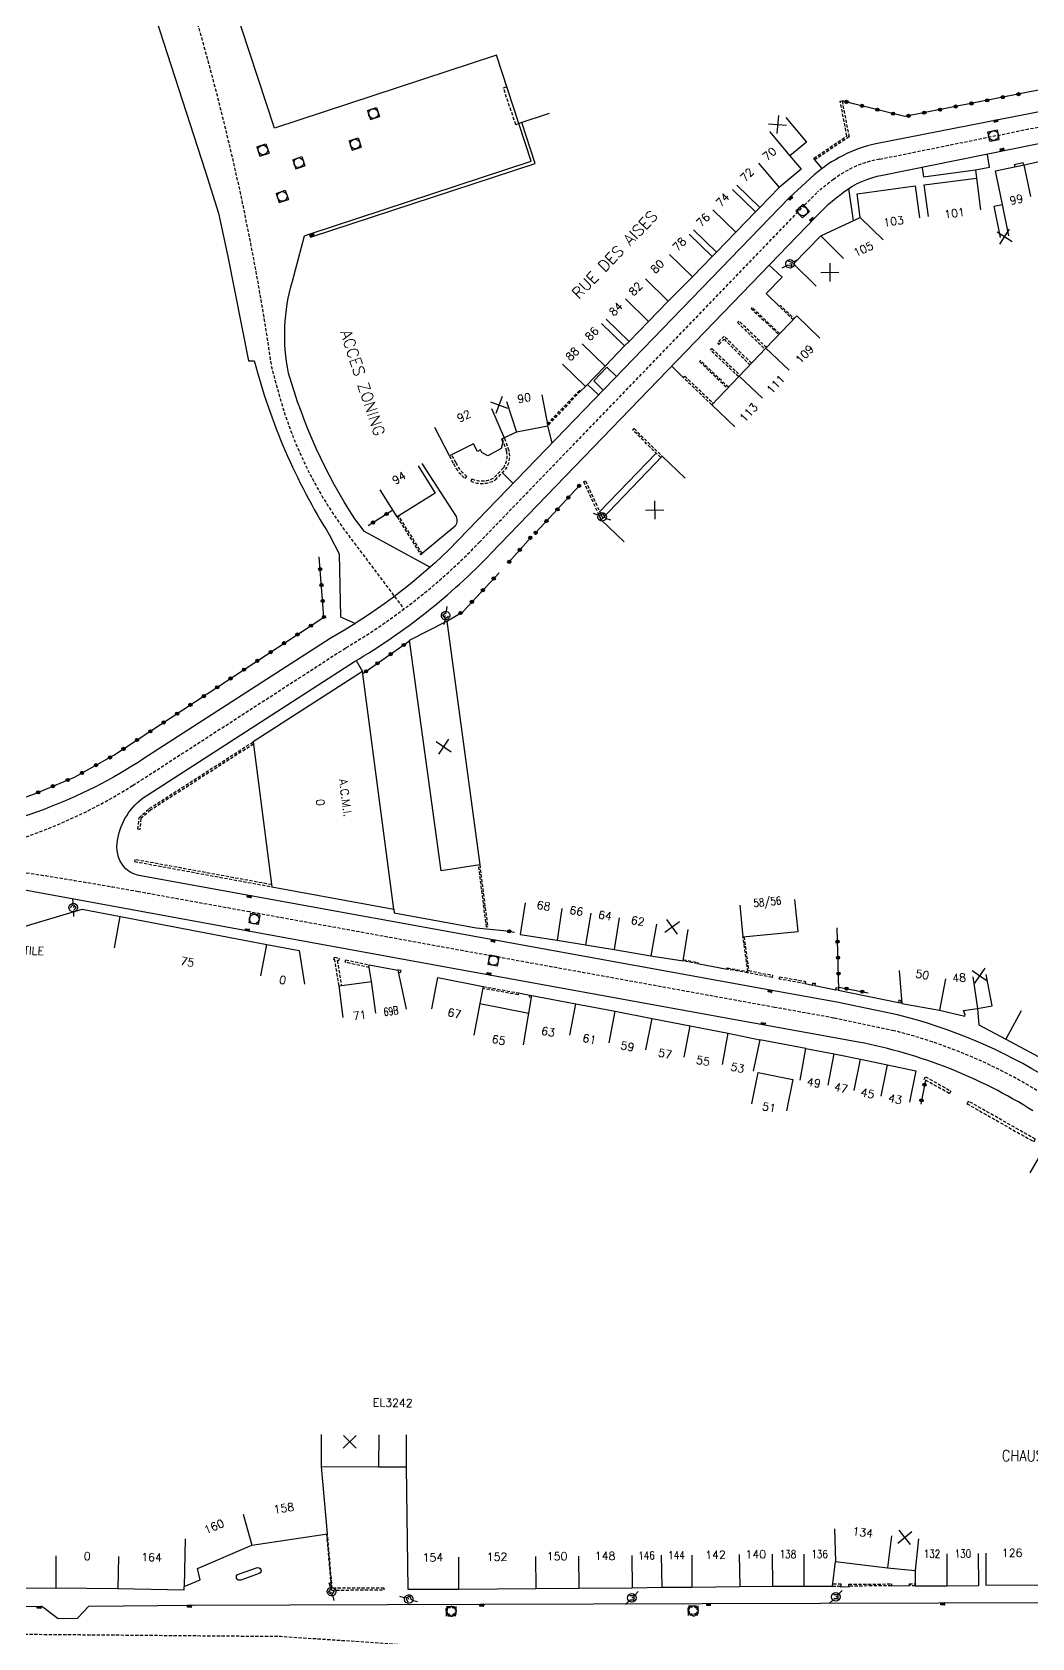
# Model space of a CAD drawing. Header units: millimetres. Extents: x 156998 to 158000, y 123000 to 124000.
# Drawn here: x 157192.7 to 157348.8, y 123499.3 to 123750.1 of the extents above; entities that cross this region are included whole.
import ezdxf
from ezdxf.enums import TextEntityAlignment as Align

# ---------------------------------------------------------------- set-up
doc = ezdxf.new("R2010")
doc.units = ezdxf.units.MM
doc.linetypes.add('DASHED', pattern=[0.75, 0.5, -0.25])
doc.layers.get('0').update_dxf_attribs({"linetype": 'CONTINUOUS'})
for name, color, linetype in [('W0001', 6, 'DASHED'), ('W0008', 7, 'CONTINUOUS'), ('W0100', 7, 'CONTINUOUS'), ('W0112', 1, 'DASHED'), ('W0300', 7, 'CONTINUOUS'), ('W0322', 7, 'CONTINUOUS'), ('W0334', 7, 'CONTINUOUS'), ('W0400', 7, 'CONTINUOUS'), ('W0420', 7, 'CONTINUOUS'), ('W0471', 7, 'CONTINUOUS'), ('W0984', 7, 'CONTINUOUS'), ('W0989', 7, 'CONTINUOUS'), ('W0991', 7, 'CONTINUOUS'), ('W1102', 7, 'CONTINUOUS')]:
    doc.layers.add(name, color=color, linetype=linetype)
doc.styles.get("Standard").update_dxf_attribs({"font": 'romans.shx', "width": 0.85})

# ---------------------------------------------------------------- blocks, each defined once
blk = doc.blocks.new('T400')
for p, q in [((-0.15, 0.3), (0.15, 0.3)), ((-0.15, -0.25), (-0.15, 0.3)), ((-0.15, 0.15), (0.15, 0.15)), ((-0.15, 0), (0.15, 0)), ((0.15, 0.3), (0.15, -0.25)), ((-0.15, -0.15), (0.15, -0.15)), ((-0.15, -0.25), (-0.15, -0.3)), ((-0.15, -0.3), (0.15, -0.3)), ((0.15, -0.3), (0.15, -0.25))]:
    blk.add_line(p, q)
blk = doc.blocks.new('T420')
for p, q in [((0.75, 0.75), (-0.75, 0.75)), ((-0.75, 0.75), (-0.75, -0.75)), ((0.75, 0.75), (0.75, -0.75)), ((0.75, -0.75), (-0.75, -0.75))]:
    blk.add_line(p, q)
blk.add_ellipse((0, 0), major_axis=(-0.53, 0.53), ratio=1, start_param=3.926991, end_param=10.210176)
blk = doc.blocks.new('t991o')
at = {"color": 0, "linetype": 'Continuous'}
for p, q in [((-1, 1), (1, -1)), ((-1, -1), (1, 1))]:
    blk.add_line(p, q, dxfattribs=at)
blk = doc.blocks.new('t322o')
at = {"color": 0, "linetype": 'Continuous'}
for radius in [0.25, 0.15]:
    blk.add_circle((0, 0), radius, dxfattribs=at)
blk = doc.blocks.new('T471')
for p, q in [((-0.333334, 0.333334), (-0.333334, -0.333334)), ((-0.333334, 0.333334), (0.333334, 0.333334)), ((-0.333334, 0), (0, 0)), ((0.500001, 0.500001), (1.000002, 1.000002)), ((-0.500001, -0.500001), (-1.000002, -1.000002)), ((-0.333334, -0.333334), (0.333334, -0.333334))]:
    blk.add_line(p, q)
blk.add_ellipse((0, 0), major_axis=(0.471405, 0.471405), ratio=1, start_param=5.4977871438, end_param=11.780972451)
blk = doc.blocks.new('T300')
for p, q in [((-0.8, 0.51), (-0.86, 0.34)), ((-0.86, 0.34), (-0.86, 0.17)), ((-0.86, 0.17), (-0.74, 0.06)), ((-0.69, 0.63), (-0.8, 0.51)), ((-0.8, -0.06), (-0.74, 0.06)), ((-0.74, 0.06), (-0.69, 0.11)), ((-0.57, 0.69), (-0.69, 0.63)), ((-0.46, 0.69), (-0.57, 0.69)), ((-0.29, 0.63), (-0.46, 0.69)), ((-0.29, 0.63), (-0.17, 0.74)), ((-0.23, 0.57), (-0.29, 0.63)), ((-0.17, 0.74), (-0.06, 0.8)), ((-0.06, 0.8), (0.06, 0.8)), ((0.06, 0.8), (0.23, 0.74)), ((0.23, 0.74), (0.34, 0.63)), ((0.34, 0.63), (0.4, 0.51)), ((0.46, 0.46), (0.34, 0.46)), ((0.4, 0.51), (0.4, 0.46)), ((0.57, 0.4), (0.46, 0.46)), ((0.57, 0.4), (0.69, 0.29)), ((0.69, 0.29), (0.74, 0.17)), ((0.74, 0.06), (0.69, -0.17)), ((0.74, 0.17), (0.74, 0.06)), ((-0.8, -0.17), (-0.8, -0.06)), ((-0.8, -0.23), (-0.8, -0.17)), ((-0.74, -0.34), (-0.8, -0.23)), ((-0.69, -0.4), (-0.74, -0.34)), ((-0.51, -0.46), (-0.69, -0.4)), ((-0.4, -0.46), (-0.51, -0.46)), ((-0.4, -0.46), (-0.34, -0.46)), ((-0.34, -0.46), (-0.34, -0.4)), ((-0.34, -0.51), (-0.34, -0.46)), ((-0.29, -0.63), (-0.34, -0.51)), ((-0.17, -0.74), (-0.29, -0.63)), ((-0.06, -0.8), (-0.17, -0.74)), ((0.06, -0.8), (-0.06, -0.8)), ((0.17, -0.74), (0.06, -0.8)), ((0.23, -0.69), (0.17, -0.74)), ((0.29, -0.46), (0.23, -0.46)), ((0.29, -0.63), (0.23, -0.69)), ((0.46, -0.4), (0.29, -0.46)), ((0.34, -0.51), (0.29, -0.63)), ((0.34, -0.51), (0.34, -0.46)), ((0.57, -0.34), (0.46, -0.4)), ((0.63, -0.29), (0.57, -0.34)), ((0.69, -0.17), (0.63, -0.29))]:
    blk.add_line(p, q)

msp = doc.modelspace()

# ---------------------------------------------------------------- linework, layer by layer
at = {"layer": 'W0001', "flags": 128}
msp.add_lwpolyline([(157185.23, 123853.35), (157214.26, 123765.11, -0.043754), (157230.05, 123697.78), (157231.18, 123693.66, 0.089344), (157241.11, 123672.78), (157250.74, 123659.97)], format="xyb", dxfattribs=at)
at = {"layer": 'W0001'}
for points in [[(157177.22, 123620.77, 0.1027), (157208.43, 123632.43), (157241.69, 123653.93, 0.067931), (157262.51, 123670.38), (157313.29, 123723.04), (157315.33, 123725.1, -0.007219), (157317.82, 123727.07, -0.121696), (157325.02, 123730.22), (157325.02, 123730.22), (157392.92, 123743.99), (157398.14, 123745.51), (157403.16, 123747.19), (157412.35, 123750.5), (157422.16, 123753.94), (157451.12, 123764.43), (157452.55, 123765.01), (157496.86, 123780.9), (157519.96, 123788.99), (157557.81, 123801.87, -0.323681)], [(157350.22, 123584.39, 0.078623), (157327.22, 123594.12), (157317.85, 123596.1), (157308.6, 123597.77), (157264.45, 123605.78), (157226.66, 123612.66), (157209.29, 123615.81, 0.013741), (157177.22, 123620.77), (157144.26, 123616.74, 0.039468), (157131.87, 123614.69, 0.010912), (157098.27, 123601.73), (157098.27, 123601.73), (157082.09, 123595.21), (157063.52, 123587.96), (157057, 123585.5), (157052.08, 123583.76), (157040.6, 123579.9), (157033.99, 123577.65), (157000, 123566.23)]]:
    msp.add_lwpolyline(points, format="xyb", dxfattribs=at)
at = {"layer": 'W0001', "flags": 128}
msp.add_lwpolyline([(157270.7, 123496.91), (157231.51, 123499.49), (157121.13, 123500.41), (157081.47, 123495.98), (157042.74, 123495.86), (157000, 123495.66)], dxfattribs=at)
at = {"layer": 'W0008'}
for points in [[(157174.49, 123811.75), (157186.21, 123796.99), (157203.59, 123768.59), (157197.84, 123766.56), (157199.97, 123760.38), (157208.47, 123763.2), (157219.72, 123728.4), (157221.77, 123721.8), (157223.27, 123715.04), (157226.47, 123698.73), (157227.38, 123698.73, 0.07673), (157239.13, 123671.53)], [(157368.27, 123741.23), (157324.42, 123732.64), (157324.42, 123732.64, 0.123391), (157314.78, 123727.76), (157310.91, 123724.17), (157257.72, 123669.19, -0.062601), (157239.23, 123655.35), (157210.16, 123636.61, -0.109499), (157177.27, 123624.23), (157177.26, 123623.72, -0.128284), (157171.75, 123624.55, -0.28547), (157166.16, 123633.49), (157167.09, 123652.6), (157167.15, 123654.24), (157167.12, 123655.66), (157165.88, 123670.76, -0.056508), (157166.17, 123676.84), (157169.68, 123696.01)], [(157351.57, 123586.53, 0.07879), (157327.79, 123596.59), (157318.33, 123598.59), (157309.05, 123600.26), (157264.91, 123608.27), (157227.12, 123615.15), (157209.66, 123618.32, -0.171146), (157207.34, 123619.42, -0.226532), (157205.95, 123623.33, -0.207047), (157209.89, 123630.36), (157243.03, 123651.77, 0.067798), (157264.33, 123668.63), (157315.1, 123721.27), (157317.03, 123723.22, -0.006906), (157319.36, 123725.06, -0.121696), (157325.45, 123727.72), (157393.54, 123741.54)], [(157243.09, 123674.04, -0.073984), (157232.72, 123696.83, -0.121339), (157233.34, 123711.19), (157235.22, 123718.26), (157235.97, 123718.51), (157270.61, 123729.89), (157268.67, 123735.81)], [(157348.94, 123581.61, 0.093855), (157321.73, 123592.33), (157305.08, 123595.37), (157262.96, 123603), (157228.43, 123609.29), (157186.66, 123616.97)]]:
    msp.add_lwpolyline(points, format="xyb", dxfattribs=at)
msp.add_lwpolyline([(157184.54, 123504.21), (157194.23, 123504.25), (157196.74, 123502.34), (157199.78, 123502.38), (157201.53, 123504.27), (157217.72, 123504.43), (157263.35, 123504.56), (157297.33, 123504.68), (157334.27, 123504.78), (157366.75, 123504.87)], dxfattribs=at)
at = {"layer": 'W0100', "flags": 128}
for points in [[(157273.42, 123737.38), (157268.67, 123735.81), (157265.17, 123746.46), (157230.56, 123735.07), (157192.84, 123849.7), (157232.2, 123862.65)], [(157303.19, 123613.75), (157303.68, 123608.77), (157312.28, 123609.62), (157311.79, 123614.59)]]:
    msp.add_lwpolyline(points, dxfattribs=at)
at = {"layer": 'W0100'}
for points in [[(157310.37, 123736.72), (157313.58, 123732.89), (157311.01, 123730.73), (157312.75, 123728.66), (157309.31, 123725.78), (157306.31, 123722.67), (157302.71, 123726.15)], [(157343.87, 123717.99), (157342.87, 123722.88), (157344.19, 123723.15), (157343.12, 123728.41), (157347.6, 123729.32), (157351.84, 123730.26), (157356.7, 123731.16), (157361.24, 123732.06), (157365.73, 123732.96), (157366.71, 123728.06)], [(157332.64, 123721.26), (157331.99, 123726.22), (157340.13, 123727.28), (157340.78, 123722.33)], [(157302.04, 123725.47), (157305.63, 123721.98), (157302.55, 123718.81), (157299.54, 123715.7), (157295.95, 123719.19)], [(157315.09, 123710.38), (157311.54, 123713.9), (157315.83, 123718.24), (157321.99, 123721.14), (157321.49, 123724.81), (157330.56, 123726.04), (157331.23, 123721.09)], [(157295.28, 123718.53), (157298.86, 123715.04), (157295.77, 123711.87), (157292.01, 123708.05), (157288.95, 123704.9), (157285.89, 123701.75), (157282.3, 123705.24)], [(157281.6, 123704.54), (157285.2, 123701.07), (157282.16, 123697.92), (157279.09, 123694.74), (157275.49, 123698.22)], [(157302.43, 123688.43), (157298.81, 123691.88), (157303.08, 123696.35), (157307.26, 123700.72), (157312.1, 123705.75), (157315.7, 123702.28)], [(157272.27, 123693.44), (157273.2, 123688.53), (157268.3, 123687.6), (157266.4, 123686.7), (157265.97, 123686.48), (157266.2, 123686.03), (157265.94, 123685.05), (157263.86, 123683.92), (157262.91, 123684.4), (157262.7, 123684.82), (157262.21, 123684.57), (157261.59, 123685.79), (157257.84, 123683.88), (157255.58, 123688.34)], [(157285.14, 123670.47), (157281.53, 123673.92), (157291.04, 123683.86), (157294.65, 123680.4)], [(157252.95, 123682.32), (157255.61, 123678.08), (157249.68, 123674.36), (157247.02, 123678.6)], [(157251.62, 123655.1), (157257.43, 123658.09), (157262.57, 123620.05), (157256.56, 123619.09), (157251.62, 123655.1)], [(157175.33, 123607.56), (157170.56, 123606.06), (157167.75, 123615.05), (157170.93, 123615.51), (157175.36, 123616.17), (157183.96, 123615.77), (157186, 123608.8), (157200.51, 123613.08), (157229.34, 123607.6), (157234.38, 123606.64)], [(157269.67, 123614.07), (157268.91, 123609.13), (157274.65, 123608.25), (157279.11, 123607.54), (157283.57, 123606.81), (157289.3, 123605.83), (157294.35, 123605.02), (157295.14, 123609.95)], [(157234.38, 123606.64), (157235.23, 123601.39)], [(157241.28, 123596.18), (157240.61, 123601.14), (157245.69, 123601.83), (157245.28, 123604.28), (157245.31, 123604.42), (157249.8, 123603.58), (157251.07, 123597.51)], [(157328.08, 123603.54), (157328.49, 123598.39), (157334.37, 123597.31), (157338.33, 123596.38), (157338.36, 123596.59), (157338.09, 123597.3), (157340.29, 123597.57), (157342.58, 123598), (157341.66, 123602.91)], [(157255.08, 123597.52), (157256.04, 123602.42), (157263.12, 123601.03), (157262.59, 123598.37), (157270.25, 123596.86), (157270.71, 123599.62), (157277.6, 123598.31), (157283.72, 123597.15), (157289.48, 123596.03), (157295.45, 123594.87), (157301.39, 123593.75), (157306.31, 123592.69), (157305.26, 123587.81)], [(157347.12, 123597.2), (157344.74, 123592.8), (157350.55, 123589.67), (157355.38, 123586.45), (157363.94, 123580.69), (157370.36, 123576.38), (157375.53, 123572.94), (157375.87, 123574.04), (157377.1, 123573.88), (157376.92, 123571.86), (157381.35, 123569.13), (157386.03, 123566.17), (157388.03, 123565.98), (157387.91, 123564.9), (157400.94, 123556.41), (157405.81, 123553.2), (157411.36, 123561.49), (157407.2, 123564.27)], [(157312.58, 123586.4), (157313.47, 123591.32), (157317.89, 123590.51), (157322.05, 123589.66), (157326.25, 123588.8), (157330.67, 123587.88), (157329.65, 123582.98)], [(157305.06, 123582.71), (157306.05, 123587.61), (157311.44, 123586.51), (157310.45, 123581.61)], [(157348.5, 123571.9), (157350.99, 123576.24), (157357.65, 123572.41), (157357.47, 123566.75)], [(157185.81, 123507.08), (157196.41, 123507.12), (157206.09, 123506.99), (157216.42, 123506.78), (157216.44, 123507.32), (157218.93, 123508.38), (157218.49, 123510.13), (157227, 123513.76), (157238.81, 123515.53), (157237.87, 123526.04), (157246.78, 123526.02), (157248.3, 123525.99), (157251.11, 123526.01), (157251.33, 123506.9), (157259.27, 123506.92), (157271.36, 123507.03), (157278.03, 123507.07), (157286.36, 123507.14), (157290.99, 123507.21), (157295.71, 123507.24), (157303.16, 123507.33), (157308.27, 123507.38), (157317.65, 123507.4), (157318.14, 123511.25), (157326.23, 123510.25), (157330.56, 123509.81), (157330.58, 123507.44), (157335.49, 123507.44), (157340.5, 123507.47), (157340.47, 123512.47)], [(157341.57, 123512.53), (157341.61, 123507.53), (157349.87, 123507.6), (157356.49, 123507.64), (157362.13, 123507.62), (157367.27, 123507.57), (157372.86, 123507.52), (157378.55, 123507.47), (157386.89, 123507.3), (157394.31, 123507.1), (157397.25, 123507.09), (157414.34, 123506.81), (157420.72, 123506.71), (157427.55, 123506.22), (157432.69, 123506.21), (157442.11, 123505.24), (157442.14, 123506.51), (157446.33, 123506.58), (157454.98, 123506.67), (157454.94, 123516.26), (157445.85, 123519.69), (157442.04, 123521.25), (157440.14, 123516.63)]]:
    msp.add_lwpolyline(points, dxfattribs=at)
msp.add_lwpolyline([(157244.28, 123650.2), (157227.21, 123639.23), (157230.12, 123616.6), (157249.19, 123613.11)], close=True, dxfattribs=at)
at = {"layer": 'W0112'}
for points in [[(157268.67, 123735.81), (157268.68, 123735.77), (157268.2, 123735.61), (157266.27, 123741.36), (157266.79, 123741.53)], [(157309.41, 123702.96), (157305.09, 123707.06), (157304.95, 123706.92), (157309.27, 123702.81)], [(157307.34, 123700.8), (157303.04, 123704.95), (157302.81, 123704.71), (157307.11, 123700.56)], [(157305, 123698.36), (157300.72, 123702.58), (157299.69, 123701.54), (157299.93, 123701.3), (157300.72, 123702.11), (157304.77, 123698.12)], [(157301.41, 123694.6), (157297.04, 123698.78), (157296.9, 123698.63), (157301.27, 123694.45)], [(157302.99, 123696.26), (157298.6, 123700.41), (157298.82, 123700.65), (157303.22, 123696.49)], [(157298.81, 123691.88), (157294.37, 123696.09), (157294.59, 123696.33), (157299.04, 123692.11)], [(157273.14, 123688.86), (157278.16, 123694.12), (157278.31, 123693.99), (157273.18, 123688.62)], [(157290.83, 123683.64), (157286.46, 123687.93), (157286.67, 123688.14), (157291.04, 123683.86)], [(157281.53, 123673.92), (157278.81, 123679.88), (157279.09, 123680), (157281.8, 123674.05)], [(157249.68, 123674.36), (157253.35, 123668.47), (157253.6, 123668.63), (157249.93, 123674.52)], [(157227.25, 123638.88), (157211.18, 123628.56), (157209.68, 123627.24), (157209.52, 123625.56), (157209.21, 123625.59), (157209.39, 123627.39), (157210.99, 123628.81), (157227.21, 123639.23)], [(157230.07, 123616.93), (157208.74, 123620.84), (157208.69, 123620.54), (157230.12, 123616.6)], [(157262.57, 123620.04), (157263.81, 123610.32), (157263.63, 123610.29), (157262.39, 123620.02)], [(157303.82, 123608.79), (157304.57, 123603.5), (157308.28, 123602.78), (157308.21, 123602.43), (157304.4, 123603.17), (157301.19, 123603.74), (157301.23, 123603.93), (157304.45, 123603.36), (157303.68, 123608.77)], [(157240.61, 123601.13), (157239.95, 123605.17), (157239.82, 123605.19), (157239.91, 123605.58), (157240.62, 123605.43), (157240.54, 123605.04), (157240.34, 123605.08), (157240.98, 123601.19)], [(157245.32, 123604.01), (157241.56, 123604.82), (157241.65, 123605.21), (157245.31, 123604.42)], [(157249.8, 123603.58), (157249.82, 123603.65), (157250.26, 123603.57), (157250.18, 123603.18), (157249.87, 123603.24)], [(157294.38, 123605.21), (157296.61, 123604.79), (157296.58, 123604.59), (157294.35, 123605.02)], [(157263.12, 123601.03), (157268.61, 123600.01), (157268.56, 123599.72), (157263.06, 123600.74)], [(157270.66, 123599.33), (157270.33, 123599.38), (157270.38, 123599.68), (157270.71, 123599.62)], [(157238.66, 123515.5), (157239.41, 123506.76), (157247.65, 123506.81), (157247.64, 123507.09), (157239.54, 123507.05), (157238.81, 123515.52)], [(157317.65, 123507.4), (157319.01, 123507.38), (157319.02, 123507.68), (157317.66, 123507.7)], [(157330.58, 123507.44), (157329.65, 123507.46), (157329.66, 123507.76), (157330.59, 123507.74)]]:
    msp.add_lwpolyline(points, dxfattribs=at)
for points in [[(157320.23, 123733.73), (157314.91, 123730.12), (157314.75, 123730.37), (157319.75, 123733.77), (157319.9, 123733.87), (157318.86, 123739.28), (157319.15, 123739.33)], [(157313.38, 123601.48), (157309.35, 123602.19), (157309.41, 123602.54), (157313.44, 123601.83)], [(157314.52, 123601.21), (157314.57, 123601.57), (157314.94, 123601.52), (157314.89, 123601.16)], [(157318.19, 123600.52), (157318.25, 123600.87), (157318.63, 123600.81), (157318.56, 123600.45)], [(157328.02, 123598.89), (157327.95, 123598.54), (157328.33, 123598.46), (157328.41, 123598.81)], [(157332.17, 123586.94), (157336.12, 123584.71), (157335.89, 123584.31), (157331.94, 123586.54)], [(157349.33, 123577.18), (157338.87, 123583.12), (157338.64, 123582.72), (157349.1, 123576.78)], [(157326.84, 123507.42), (157320.19, 123507.39), (157320.19, 123507.69), (157326.84, 123507.72)], [(157257.38, 123504.19), (157258.87, 123504.21), (157258.87, 123502.72), (157257.37, 123502.7)], [(157257.53, 123504.04), (157258.72, 123504.06), (157258.72, 123502.87), (157257.52, 123502.85)], [(157295.17, 123504.3), (157296.64, 123504.31), (157296.64, 123502.84), (157295.17, 123502.82)], [(157295.32, 123504.15), (157296.49, 123504.16), (157296.49, 123502.98), (157295.32, 123502.98)]]:
    msp.add_lwpolyline(points, close=True, dxfattribs=at)
at = {"layer": 'W0112', "flags": 128}
msp.add_lwpolyline([(157311.53, 123705.16), (157309.37, 123707.24), (157309.51, 123707.38), (157311.67, 123705.31)], dxfattribs=at)
at = {"layer": 'W0112'}
for points in [[(157266.09, 123686.54), (157266.76, 123684.58, -0.22249), (157266.27, 123682), (157264.78, 123680.45, -0.227073), (157261.34, 123680.3), (157261.19, 123679.93, 0.230916), (157265.02, 123680.13), (157266.58, 123681.75, 0.225918), (157267.15, 123684.7), (157266.46, 123686.72)], [(157257.84, 123683.88), (157258.5, 123682.63, 0.111395), (157260.29, 123680.37), (157260.54, 123680.69, -0.111674), (157258.86, 123682.81), (157258.2, 123684.06)]]:
    msp.add_lwpolyline(points, format="xyb", dxfattribs=at)
at = {"layer": 'W0322'}
for points in [[(157361.42, 123743.28), (157328.95, 123736.88), (157320.92, 123738.89), (157319.15, 123739.33)], [(157178.15, 123695.39), (157179.26, 123667.72), (157174.97, 123667.49), (157186.48, 123628.75), (157193.22, 123631.17), (157199.31, 123633.72), (157205.45, 123637.13), (157238.26, 123658.72), (157237.51, 123668.13)], [(157271.31, 123671.88), (157278.21, 123679.32)], [(157249.01, 123675.43), (157245.16, 123672.98)], [(157267.18, 123667.34), (157270.53, 123671.16)], [(157257.43, 123658.09), (157259.92, 123659.54), (157265.61, 123665.65)], [(157244.32, 123649.9), (157251.63, 123654.99)], [(157266.29, 123609.78), (157268.02, 123609.49)], [(157318.66, 123600.53), (157318.38, 123610.21)], [(157318.65, 123600.91), (157323.21, 123600.03)], [(157332.16, 123586.42), (157331.42, 123582.67)]]:
    msp.add_lwpolyline(points, dxfattribs=at)
at = {"layer": 'W0334'}
for points in [[(157235.97, 123718.51), (157236.13, 123718.04), (157271.25, 123729.57), (157269.14, 123735.97)], [(157316.05, 123728.78), (157314.91, 123730.12)], [(157331.65, 123728.87), (157331.86, 123727.48), (157339.97, 123728.55), (157340.13, 123727.28)], [(157339.97, 123728.55), (157342.16, 123728.96), (157341.85, 123730.97)], [(157346.17, 123729.03), (157346.09, 123729.41), (157347.38, 123729.68), (157347.46, 123729.29)], [(157320.14, 123725.62), (157320.88, 123720.61)], [(157306.31, 123722.67), (157305.63, 123721.98)], [(157299.54, 123715.7), (157298.86, 123715.04)], [(157309.37, 123707.24), (157307.31, 123709.27), (157309.77, 123711.78), (157307.79, 123713.69)], [(157285.89, 123701.75), (157285.2, 123701.07)], [(157283.93, 123696.28), (157282.41, 123697.74), (157280.37, 123695.61), (157281.87, 123694.16)], [(157294.37, 123696.09), (157292.64, 123697.83)], [(157279.09, 123694.74), (157278.31, 123693.99)], [(157281.14, 123693.4), (157279.39, 123695.06)], [(157273.22, 123688.45), (157273.83, 123685.85)], [(157281.3, 123675.15), (157290.14, 123684.32)], [(157266.11, 123681.26), (157267.78, 123679.6)], [(157244.57, 123672.1), (157243.09, 123674.04)], [(157239.13, 123671.53), (157240.65, 123668.58), (157240.82, 123658.74), (157243.18, 123657.73)], [(157254.81, 123666.5), (157244.57, 123672.1)], [(157243.27, 123651.92), (157244.28, 123650.2)], [(157249.19, 123613.11), (157249.22, 123612.51), (157262.02, 123610.21), (157266.29, 123609.78)], [(157296.58, 123604.59), (157301.19, 123603.74)], [(157313.38, 123601.48), (157314.52, 123601.21)], [(157314.89, 123601.16), (157318.19, 123600.52)], [(157268.61, 123600.01), (157270.38, 123599.68)], [(157318.56, 123600.45), (157327.95, 123598.54)], [(157340.29, 123597.57), (157340.5, 123595.03), (157344.74, 123592.8)], [(157313.47, 123591.32), (157306.31, 123592.69)], [(157320.23, 123507.39), (157320.23, 123507.28), (157318.96, 123507.24), (157318.96, 123507.38)], [(157326.84, 123507.42), (157329.65, 123507.46)]]:
    msp.add_lwpolyline(points, dxfattribs=at)
for points in [[(157253.52, 123682.68), (157258.79, 123674.6, -0.315578), (157258.72, 123672.92), (157253.6, 123668.63)], [(157225.26, 123508.32, -0.96916), (157224.89, 123509.27), (157227.75, 123510.24, -0.996132), (157228.15, 123509.35), (157225.26, 123508.32)]]:
    msp.add_lwpolyline(points, format="xyb", dxfattribs=at)
at = {"layer": 'W1102'}
for p, q in [((157306.1, 123729.61), (157309.31, 123725.78)), ((157348.6, 123724.42), (157347.6, 123729.32)), ((157298.96, 123722.29), (157302.55, 123718.81)), ((157345.19, 123718.25), (157344.19, 123723.15)), ((157292.19, 123715.36), (157295.77, 123711.87)), ((157288.44, 123711.56), (157292.01, 123708.05)), ((157285.36, 123708.39), (157288.95, 123704.9)), ((157278.56, 123701.39), (157282.16, 123697.92)), ((157310.87, 123697.26), (157307.26, 123700.72)), ((157306.7, 123692.9), (157303.08, 123696.35)), ((157275.41, 123613.2), (157274.65, 123608.25)), ((157279.9, 123612.48), (157279.11, 123607.54)), ((157284.37, 123611.75), (157283.57, 123606.81)), ((157290.15, 123610.76), (157289.3, 123605.83)), ((157228.4, 123602.69), (157229.34, 123607.6)), ((157246.36, 123596.87), (157245.69, 123601.83)), ((157335.27, 123602.23), (157334.37, 123597.31)), ((157339.58, 123602.53), (157340.29, 123597.57)), ((157276.66, 123593.4), (157277.6, 123598.31)), ((157269.42, 123591.93), (157270.25, 123596.86)), ((157282.79, 123592.24), (157283.72, 123597.15)), ((157288.53, 123591.12), (157289.48, 123596.03)), ((157294.5, 123589.97), (157295.45, 123594.87)), ((157300.46, 123588.84), (157301.39, 123593.75)), ((157317, 123585.59), (157317.89, 123590.51)), ((157321.04, 123584.76), (157322.05, 123589.66)), ((157325.25, 123583.9), (157326.25, 123588.8)), ((157246.8, 123531.02), (157246.78, 123526.02)), ((157251.09, 123531.01), (157251.11, 123526.01)), ((157317.99, 123516.31), (157318.14, 123511.25)), ((157326.85, 123515.22), (157326.23, 123510.25)), ((157331.08, 123514.78), (157330.56, 123509.81)), ((157196.39, 123512.12), (157196.41, 123507.12)), ((157206.16, 123511.99), (157206.09, 123506.99)), ((157259.26, 123511.92), (157259.27, 123506.92)), ((157271.31, 123512.03), (157271.36, 123507.03)), ((157278, 123512.07), (157278.03, 123507.07)), ((157286.32, 123512.14), (157286.36, 123507.14)), ((157290.92, 123512.21), (157290.99, 123507.21)), ((157295.68, 123512.24), (157295.71, 123507.24)), ((157303.1, 123512.33), (157303.16, 123507.33)), ((157308.23, 123512.38), (157308.27, 123507.38)), ((157335.49, 123512.44), (157335.49, 123507.44))]:
    msp.add_line(p, q, dxfattribs=at)
for points in [[(157307.8, 123734.56), (157311.01, 123730.73)], [(157325.55, 123717.62), (157321.99, 123721.14)], [(157264.41, 123691.29), (157266.4, 123686.7)], [(157266.74, 123692.39), (157268.3, 123687.6)], [(157225.62, 123518.61), (157227, 123513.76)]]:
    msp.add_lwpolyline(points, dxfattribs=at)
at = {"layer": 'W1102', "flags": 128}
for points in [[(157315.83, 123718.24), (157319.39, 123714.72)], [(157206.41, 123611.96), (157205.48, 123607.05)], [(157262.59, 123598.37), (157261.65, 123593.42)], [(157237.87, 123526.04), (157237.88, 123531.04)], [(157216.59, 123514.76), (157216.44, 123507.32)], [(157313.17, 123512.39), (157313.18, 123507.39)]]:
    msp.add_lwpolyline(points, dxfattribs=at)

# ---------------------------------------------------------------- block references
at = {"layer": 'W0300'}
for p, rotation in [((157258.17, 123503.46), 0.609873795271527), ((157295.94, 123503.49), 2.72910355813516)]:
    msp.add_blockref('T300', p, dxfattribs=dict(at, rotation=rotation))
at = {"layer": 'W0322'}
for p, rotation in [((157319.83, 123739.17), 165.9256623898439), ((157322.25, 123738.56), 165.9256623900892), ((157336.89, 123738.45), 191.1611143659842), ((157339.34, 123738.93), 191.1611143659842), ((157341.8, 123739.41), 191.1611143659842), ((157344.25, 123739.9), 191.1611143659842), ((157346.7, 123740.38), 191.1611143659842), ((157324.68, 123737.95), 165.9256623900892), ((157327.1, 123737.34), 165.9256623900892), ((157329.53, 123736.99), 191.1611143659842), ((157331.98, 123737.48), 191.1611143659842), ((157334.44, 123737.96), 191.1611143659842), ((157278.1, 123679.21), 47.1633747084326), ((157274.71, 123675.54), 47.1633747084326), ((157276.41, 123677.38), 47.1633747084326), ((157245.92, 123673.47), 212.4681035451538), ((157248.03, 123674.81), 212.4681035451538), ((157273.01, 123673.71), 47.1633747084326), ((157270.48, 123671.1), 48.7361571145791), ((157271.31, 123671.88), 47.1633747084326), ((157268.83, 123669.22), 48.7361571145791), ((157237.67, 123666.2), 274.532940693616), ((157267.18, 123667.34), 48.7361571145791), ((157237.87, 123663.71), 274.532940693616), ((157264.77, 123664.75), 47.03985186382712), ((157238.06, 123661.22), 274.532940693616), ((157261.36, 123661.09), 47.03985186382712), ((157263.07, 123662.92), 47.03985186382712), ((157238.26, 123658.72), 274.532940693616), ((157259.59, 123659.35), 30.1214481447634), ((157234.12, 123656), 33.3472593063067), ((157236.21, 123657.37), 33.3472593063067), ((157229.94, 123653.25), 33.3472593063067), ((157232.03, 123654.63), 33.3472593063067), ((157250.72, 123654.36), 34.8317866001896), ((157225.77, 123650.5), 33.3472593063067), ((157227.86, 123651.88), 33.3472593063067), ((157246.62, 123651.5), 34.8317866001896), ((157248.67, 123652.93), 34.8317866001896), ((157223.68, 123649.13), 33.3472593063067), ((157244.83, 123650.25), 34.8317866001896), ((157219.5, 123646.38), 33.3472593063067), ((157221.59, 123647.75), 33.3472593063067), ((157215.33, 123643.63), 33.3472593063067), ((157217.41, 123645.01), 33.3472593063067), ((157211.15, 123640.88), 33.3472593063067), ((157213.24, 123642.26), 33.3472593063067), ((157206.97, 123638.13), 33.3472593063067), ((157209.06, 123639.51), 33.3472593063067), ((157202.67, 123635.59), 29.04358776812579), ((157204.86, 123636.8), 29.04358776812579), ((157198.25, 123633.28), 22.74346570310539), ((157200.49, 123634.38), 29.04358776812579), ((157193.63, 123631.34), 22.74346570310539), ((157195.94, 123632.31), 22.74346570310539), ((157267.16, 123609.64), 350.449365824372), ((157318.44, 123608.02), 91.69660424553507), ((157318.52, 123605.53), 91.69660424553507), ((157318.59, 123603.03), 91.69660424553507), ((157319.86, 123600.68), 349.0800483321659), ((157322.31, 123600.21), 349.0800483321659), ((157332.01, 123585.69), 258.962119366663), ((157331.54, 123583.24), 258.962119366663)]:
    msp.add_blockref('t322o', p, dxfattribs=dict(at, rotation=rotation))
at = {"layer": 'W0400'}
for p, rotation in [((157343.16, 123736.19), 281.3221291100011), ((157344.13, 123731.73), 101.636493071486), ((157311.12, 123724.14), 312.759177876177), ((157314.4, 123720.79), 136.0385410338136), ((157236.39, 123718.39), 107.9361785449198), ((157226.61, 123615.07), 79.70558119732301), ((157226.29, 123609.85), 79.58080665001295), ((157264.68, 123608.15), 79.68640117908097), ((157264.02, 123602.99), 79.68673044856202), ((157307.93, 123600.3), 79.71878658100196), ((157306.86, 123595.21), 79.72553156528289), ((157193.79, 123504.07), 90.24059309560519), ((157217.25, 123504.24), 90.5731829656453), ((157262.91, 123504.41), 90.16411543145848), ((157298.33, 123504.49), 90.20030872674828), ((157334.88, 123504.62), 90.16174779211836)]:
    msp.add_blockref('T400', p, dxfattribs=dict(at, rotation=rotation))
at = {"layer": 'W0420'}
for p, rotation in [((157245.98, 123737.35), 108.5242806069289), ((157342.81, 123733.9), 191.3221291100011), ((157228.73, 123731.66), 108.5242806069289), ((157243.13, 123732.59), 108.5242806069289), ((157234.33, 123729.67), 108.5242806069289), ((157231.75, 123724.41), 108.5242806069289), ((157313.01, 123722.12), 222.759177876177), ((157227.38, 123611.56), 349.705581197323), ((157264.71, 123605.07), 349.686730448562)]:
    msp.add_blockref('T420', p, dxfattribs=dict(at, rotation=rotation))
at = {"layer": 'W0471'}
for p, rotation in [((157311.01, 123713.87), 163.2728745420915), ((157281.68, 123674.38), 294.503586162003), ((157257.24, 123658.95), 34.8317866001896), ((157199.11, 123613.35), 227.5059870519565), ((157239.44, 123506.51), 59.59469642276682), ((157251.48, 123505.36), 298.8851370379097), ((157286.34, 123505.54), 180.4539001728269), ((157318.18, 123505.71), 180.1288133349063)]:
    msp.add_blockref('T471', p, dxfattribs=dict(at, rotation=rotation))
at = {"layer": 'W0991'}
for p, rotation in [((157309.08, 123735.64), 310.0119872507055), ((157344.53, 123718.12), 11.85274113439661), ((157317.24, 123712.55), 315.2793405059928), ((157265.58, 123691.84), 295.3377843987845), ((157289.89, 123675.43), 316.2354709464485), ((157256.93, 123638.47), 280.8080701135073), ((157292.63, 123610.36), 80.86215215588814), ((157340.62, 123602.72), 280.5305248879926), ((157242.28, 123529.91), 89.85281614627887), ((157328.94, 123515), 84.10135243725534)]:
    msp.add_blockref('t991o', p, dxfattribs=dict(at, rotation=rotation))

# ---------------------------------------------------------------- texts
at = {"layer": 'W0984'}
for s, rotation, p in [('A.C.M.I.', 277.4601, (157241.62, 123630.48)), ('RECYTEXTILE', 357.276, (157189.37, 123606.78)), ('EL3242', 359.0472, (157249, 123536.01))]:
    msp.add_text(s, height=1.25, rotation=rotation, dxfattribs=at).set_placement(p, align=Align.MIDDLE)
at = {"layer": 'W0989'}
for s, rotation, p in [('RUE DES AISES', 46.0385, (157283.66, 123715.33)), ('ACCES ZONING', 288.2112, (157244.31, 123695.29))]:
    msp.add_text(s, height=1.75, rotation=rotation, dxfattribs=at).set_placement(p, align=Align.MIDDLE)
at = {"layer": 'W0989', "insert": (157344.09, 123528.64), "char_height": 1.75, "attachment_point": 1, "rotation": 359.7392}
msp.add_mtext_dynamic_manual_height_columns('CHAUSSEE IMPERIALE', width=48.9758, gutter_width=12.5, heights=[0], dxfattribs=at)
at = {"layer": 'W0991'}
for s, rotation, p in [('70', 40.012, (157307.82, 123731.05)), ('72', 45.9744, (157304.3, 123727.79)), ('74', 45.8376, (157300.5, 123723.88)), ('99', 12.5312, (157346.37, 123723.92)), ('76', 45.8744, (157297.46, 123720.74)), ('103', 7.7219, (157327.19, 123720.54)), ('101', 7.4643, (157336.71, 123721.79)), ('78', 45.7066, (157293.74, 123716.95)), ('105', 25.1739, (157322.47, 123716.17)), ('80', 45.4748, (157290.31, 123713.46)), ('82', 45.8351, (157286.9, 123709.97)), ('84', 45.8116, (157283.83, 123706.81)), ('86', 46.0576, (157280.08, 123702.97)), ('109', 46.1345, (157313.29, 123699.77)), ('88', 45.9516, (157277.03, 123699.81)), ('111', 46.2518, (157308.78, 123695.08)), ('90', 10.7624, (157269.51, 123692.92)), ('92', 25.5533, (157260.1, 123690.1)), ('113', 46.3699, (157304.56, 123690.66)), ('94', 32.1345, (157249.98, 123680.46)), ('0', 277.4601, (157237.7, 123629.78)), ('68', 351.3085, (157272.55, 123613.63)), ('66', 350.892, (157277.67, 123612.83)), ('64', 350.7471, (157282.15, 123612.11)), ('62', 350.2733, (157287.26, 123611.25)), ('75', 349.2415, (157216.94, 123604.87)), ('50', 349.645, (157331.68, 123602.89)), ('0', 349.1916, (157231.82, 123602.04)), ('48', 3.95, (157337.42, 123602.38)), ('71', 7.6969, (157243.82, 123596.53)), ('67', 349.1945, (157258.63, 123596.84)), ('65', 349.1945, (157265.53, 123592.68)), ('63', 350.4419, (157273.26, 123593.97)), ('61', 349.2615, (157279.72, 123592.82)), ('59', 349.0537, (157285.65, 123591.68)), ('57', 349.0082, (157291.52, 123590.54)), ('55', 349.2811, (157297.46, 123589.41)), ('53', 347.8989, (157302.83, 123588.33)), ('49', 349.6683, (157314.76, 123586)), ('47', 348.4142, (157318.99, 123585.18)), ('45', 348.4072, (157323.14, 123584.33)), ('43', 348.2586, (157327.45, 123583.44)), ('51', 348.546, (157307.76, 123582.16)), ('158', 8.5089, (157231.99, 123519.56)), ('160', 23.0783, (157221.1, 123516.69)), ('134', 352.957, (157322.39, 123515.77)), ('142', 0.7389, (157299.39, 123512.28)), ('140', 0.487, (157305.68, 123512.35)), ('126', 0.4732, (157345.7, 123512.57)), ('0', 359.1821, (157201.3, 123512.05)), ('164', 358.8816, (157211.35, 123511.88)), ('154', 0.6424, (157255.27, 123511.87)), ('152', 0.5403, (157265.29, 123511.97)), ('150', 0.3488, (157274.66, 123512.05)), ('148', 0.4539, (157282.15, 123512.1))]:
    msp.add_text(s, height=1.25, rotation=rotation, dxfattribs=at).set_placement(p, align=Align.MIDDLE)
for s, rotation, width, p in [('58/56', 5.5983, 0.8, (157307.49, 123614.17)), ('69B', 7.6969, 0.7, (157248.72, 123597.19)), ('138', 0.1299, 0.8, (157310.7, 123512.38)), ('136', 0.1288, 0.8, (157315.64, 123512.39)), ('132', 0.373, 0.8, (157333.19, 123512.43)), ('130', 0.373, 0.8, (157338.01, 123512.46)), ('146', 0.8471, 0.8, (157288.62, 123512.17)), ('144', 0.3679, 0.8, (157293.3, 123512.22))]:
    msp.add_text(s, height=1.25, rotation=rotation, dxfattribs=dict(at, width=width)).set_placement(p, align=Align.MIDDLE)

doc.saveas('drawing.dxf')
